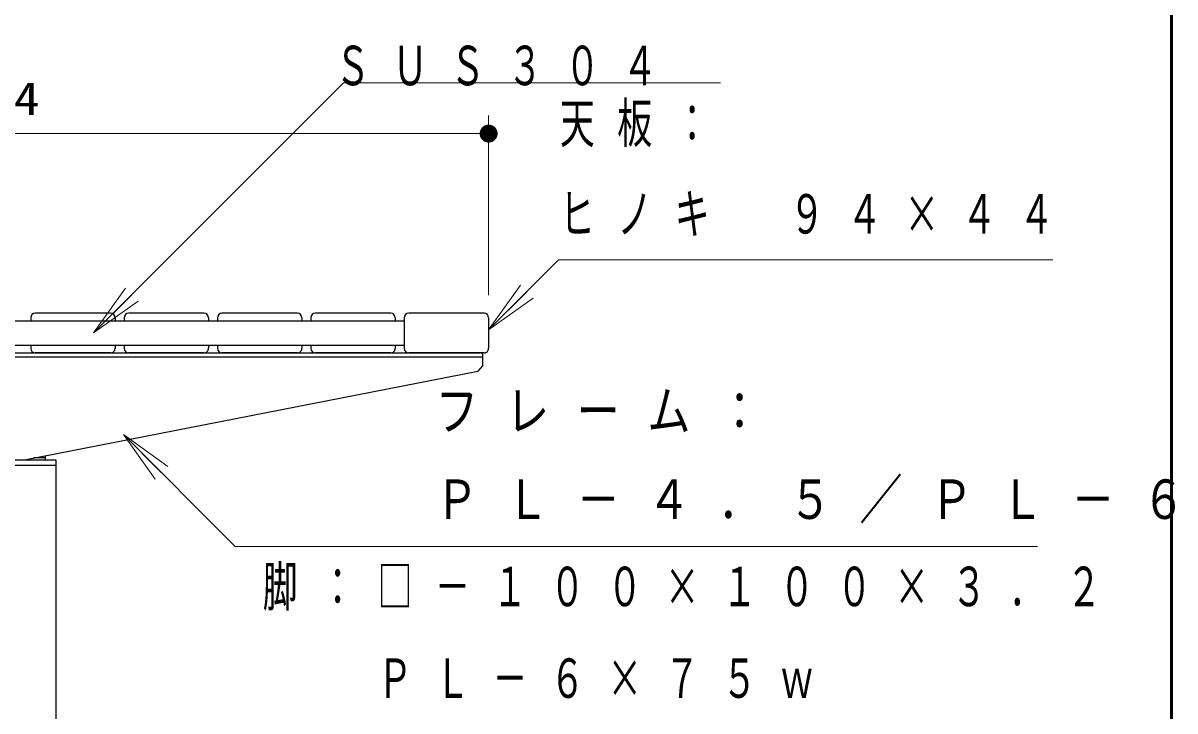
# Model space of a CAD drawing. Units: millimetres on the paper. Extents: x -365 to 0, y -33 to 257.
# Drawn here: x -64 to 0.2, y 104 to 142.3 of the extents above; entities that cross this region are included whole.
import ezdxf

# ---------------------------------------------------------------- set-up
doc = ezdxf.new("R2010")
doc.units = ezdxf.units.MM
doc.layers.add('LY_1', color=7, linetype='Continuous', lineweight=25)
doc.layers.add('LY_4', color=7, linetype='Continuous', lineweight=13)
doc.styles.add('ＭＳ ゴシック', font='')
doc.styles.get('ＭＳ ゴシック').set_extended_font_data('MS Gothic')

# ---------------------------------------------------------------- blocks, each defined once
blk = doc.blocks.new('filled_dot')
at = {"color": 0, "linetype": 'Continuous', "lineweight": -2, "const_width": 1.25}
blk.add_lwpolyline([(-0.625, 0, 1), (0.625, 0, 1)], format="xyb", close=True, dxfattribs=at)

msp = doc.modelspace()

# ---------------------------------------------------------------- linework, layer by layer
at = {"layer": 'LY_1', "lineweight": 13}
for p, q in [((-38.025, 127.099), (-38.025, 137.099)), ((-94.725, 136.099), (-38.025, 136.099)), ((-38.025, 125.18), (-36.257, 127.655)), ((-60.02, 125.013), (-58.253, 127.487)), ((-60.02, 125.013), (-57.899, 127.134)), ((-38.025, 125.18), (-35.903, 127.301)), ((-57.546, 126.78), (-60.02, 125.013)), ((-35.55, 126.948), (-38.025, 125.18)), ((-56.592, 116.868), (-58.36, 119.343)), ((-58.36, 119.343), (-55.885, 117.575)), ((-58.36, 119.343), (-56.239, 117.221))]:
    msp.add_line(p, q, dxfattribs=at)
at = {"layer": 'LY_1'}
for p, q in [((-63.525, 125.849), (-63.525, 125.679)), ((-59.075, 126.099), (-63.275, 126.099)), ((-58.825, 125.849), (-58.825, 125.679)), ((-58.325, 125.849), (-58.325, 125.679)), ((-53.875, 126.099), (-58.075, 126.099)), ((-53.625, 125.849), (-53.625, 125.679)), ((-53.125, 125.849), (-53.125, 125.679)), ((-48.675, 126.099), (-52.875, 126.099)), ((-48.425, 125.849), (-48.425, 125.679)), ((-47.925, 125.849), (-47.925, 125.679)), ((-43.475, 126.099), (-47.675, 126.099)), ((-43.225, 125.849), (-43.225, 125.679)), ((-42.725, 125.849), (-42.725, 124.149)), ((-38.275, 126.099), (-42.475, 126.099)), ((-38.025, 125.849), (-38.025, 124.149)), ((-90.025, 125.679), (-42.725, 125.679)), ((-90.025, 124.319), (-42.725, 124.319)), ((-63.525, 124.319), (-63.525, 124.149)), ((-59.075, 123.899), (-63.275, 123.899)), ((-58.825, 124.319), (-58.825, 124.149)), ((-58.325, 124.319), (-58.325, 124.149)), ((-53.875, 123.899), (-58.075, 123.899)), ((-53.625, 124.319), (-53.625, 124.149)), ((-53.125, 124.319), (-53.125, 124.149)), ((-48.675, 123.899), (-52.875, 123.899)), ((-48.425, 124.319), (-48.425, 124.149)), ((-47.925, 124.319), (-47.925, 124.149)), ((-43.475, 123.899), (-47.675, 123.899)), ((-43.225, 124.319), (-43.225, 124.149)), ((-38.275, 123.899), (-42.475, 123.899))]:
    msp.add_line(p, q, dxfattribs=at)
at = {"layer": 'LY_1', "color": 3}
for p, q in [((-94.375, 123.899), (-38.375, 123.899)), ((-38.375, 123.899), (-38.375, 123.174)), ((-94.375, 123.674), (-38.375, 123.674)), ((-38.375, 123.174), (-38.62, 122.876)), ((-63.875, 117.949), (-38.62, 122.876)), ((-62.725, 118.049), (-63.361, 118.049)), ((-62.725, 118.173), (-62.725, 117.949)), ((-70.625, 117.949), (-62.125, 117.949)), ((-70.625, 117.649), (-62.125, 117.649)), ((-62.125, 117.949), (-62.125, 86.399))]:
    msp.add_line(p, q, dxfattribs=at)
at = {"layer": 'LY_1', "lineweight": 13}
for points in [[(-60.02, 125.013), (-46.112, 138.921), (-25.112, 138.921)], [(-38.025, 125.18), (-34.138, 129.066), (-6.614, 129.066)], [(-58.36, 119.343), (-52.14, 113.123), (-7.463, 113.123)]]:
    msp.add_lwpolyline(points, dxfattribs=at)
at = {"layer": 'LY_1'}
for centre, start, end in [((-63.275, 125.849), 90, 180), ((-59.075, 125.849), 360, 90), ((-58.075, 125.849), 90, 180), ((-53.875, 125.849), 360, 90), ((-52.875, 125.849), 90, 180), ((-48.675, 125.849), 360, 90), ((-47.675, 125.849), 90, 180), ((-43.475, 125.849), 360, 90), ((-42.475, 125.849), 90, 180), ((-38.275, 125.849), 360, 90), ((-63.275, 124.149), 180, 270), ((-59.075, 124.149), 270, 0.00001), ((-58.075, 124.149), 180, 270), ((-53.875, 124.149), 270, 0.00001), ((-52.875, 124.149), 180, 270), ((-48.675, 124.149), 270, 0.00001), ((-47.675, 124.149), 180, 270), ((-43.475, 124.149), 270, 0.00001), ((-42.475, 124.149), 180, 270), ((-38.275, 124.149), 270, 0.00001)]:
    msp.add_arc(centre, 0.25, start, end, dxfattribs=at)
at = {"layer": 'LY_4', "lineweight": 50}
msp.add_line((0, 0), (0, 257), dxfattribs=at)

# ---------------------------------------------------------------- block references
at = {"layer": 'LY_1', "lineweight": 13, "xscale": 0.4, "yscale": 0.4, "rotation": 180}
msp.add_blockref('filled_dot', (-38.025, 136.099), dxfattribs=at)

# ---------------------------------------------------------------- texts
at = {"layer": 'LY_1', "style": 'ＭＳ ゴシック'}
for s, insert, char_height, attachment_point in [('\\T1.64;\\W0.65;ＳＵＳ３０４\u3000', (-46.57, 139.871), 2.199, 4), ('\\T1.33;\\W1.15;1134', (-66.375, 137.099), 1.833, 8), ('\\T1.64;\\W0.65;天板：', (-34.064, 136.566), 2.199, 4), ('\\T1.64;\\W0.65;ヒノキ\u3000９４×４４', (-34.064, 131.566), 2.199, 4), ('\\T1.64;\\W0.8;フレーム：', (-40.995, 120.623), 2.199, 4), ('\\T1.64;\\W0.8;ＰＬ－４．５／ＰＬ－６', (-40.995, 115.623), 2.199, 4), ('\\T1.64;\\W0.65;脚：□－１００×１００×３．２', (-50.605, 110.773), 2.199, 4), ('\\T1.64;\\W0.65;\u3000\u3000ＰＬ－６×７５ｗ\u3000\u3000\u3000\u3000\u3000', (-50.605, 105.773), 2.199, 4)]:
    msp.add_mtext(s, dxfattribs=dict(at, insert=insert, char_height=char_height, attachment_point=attachment_point))

doc.saveas('drawing.dxf')
